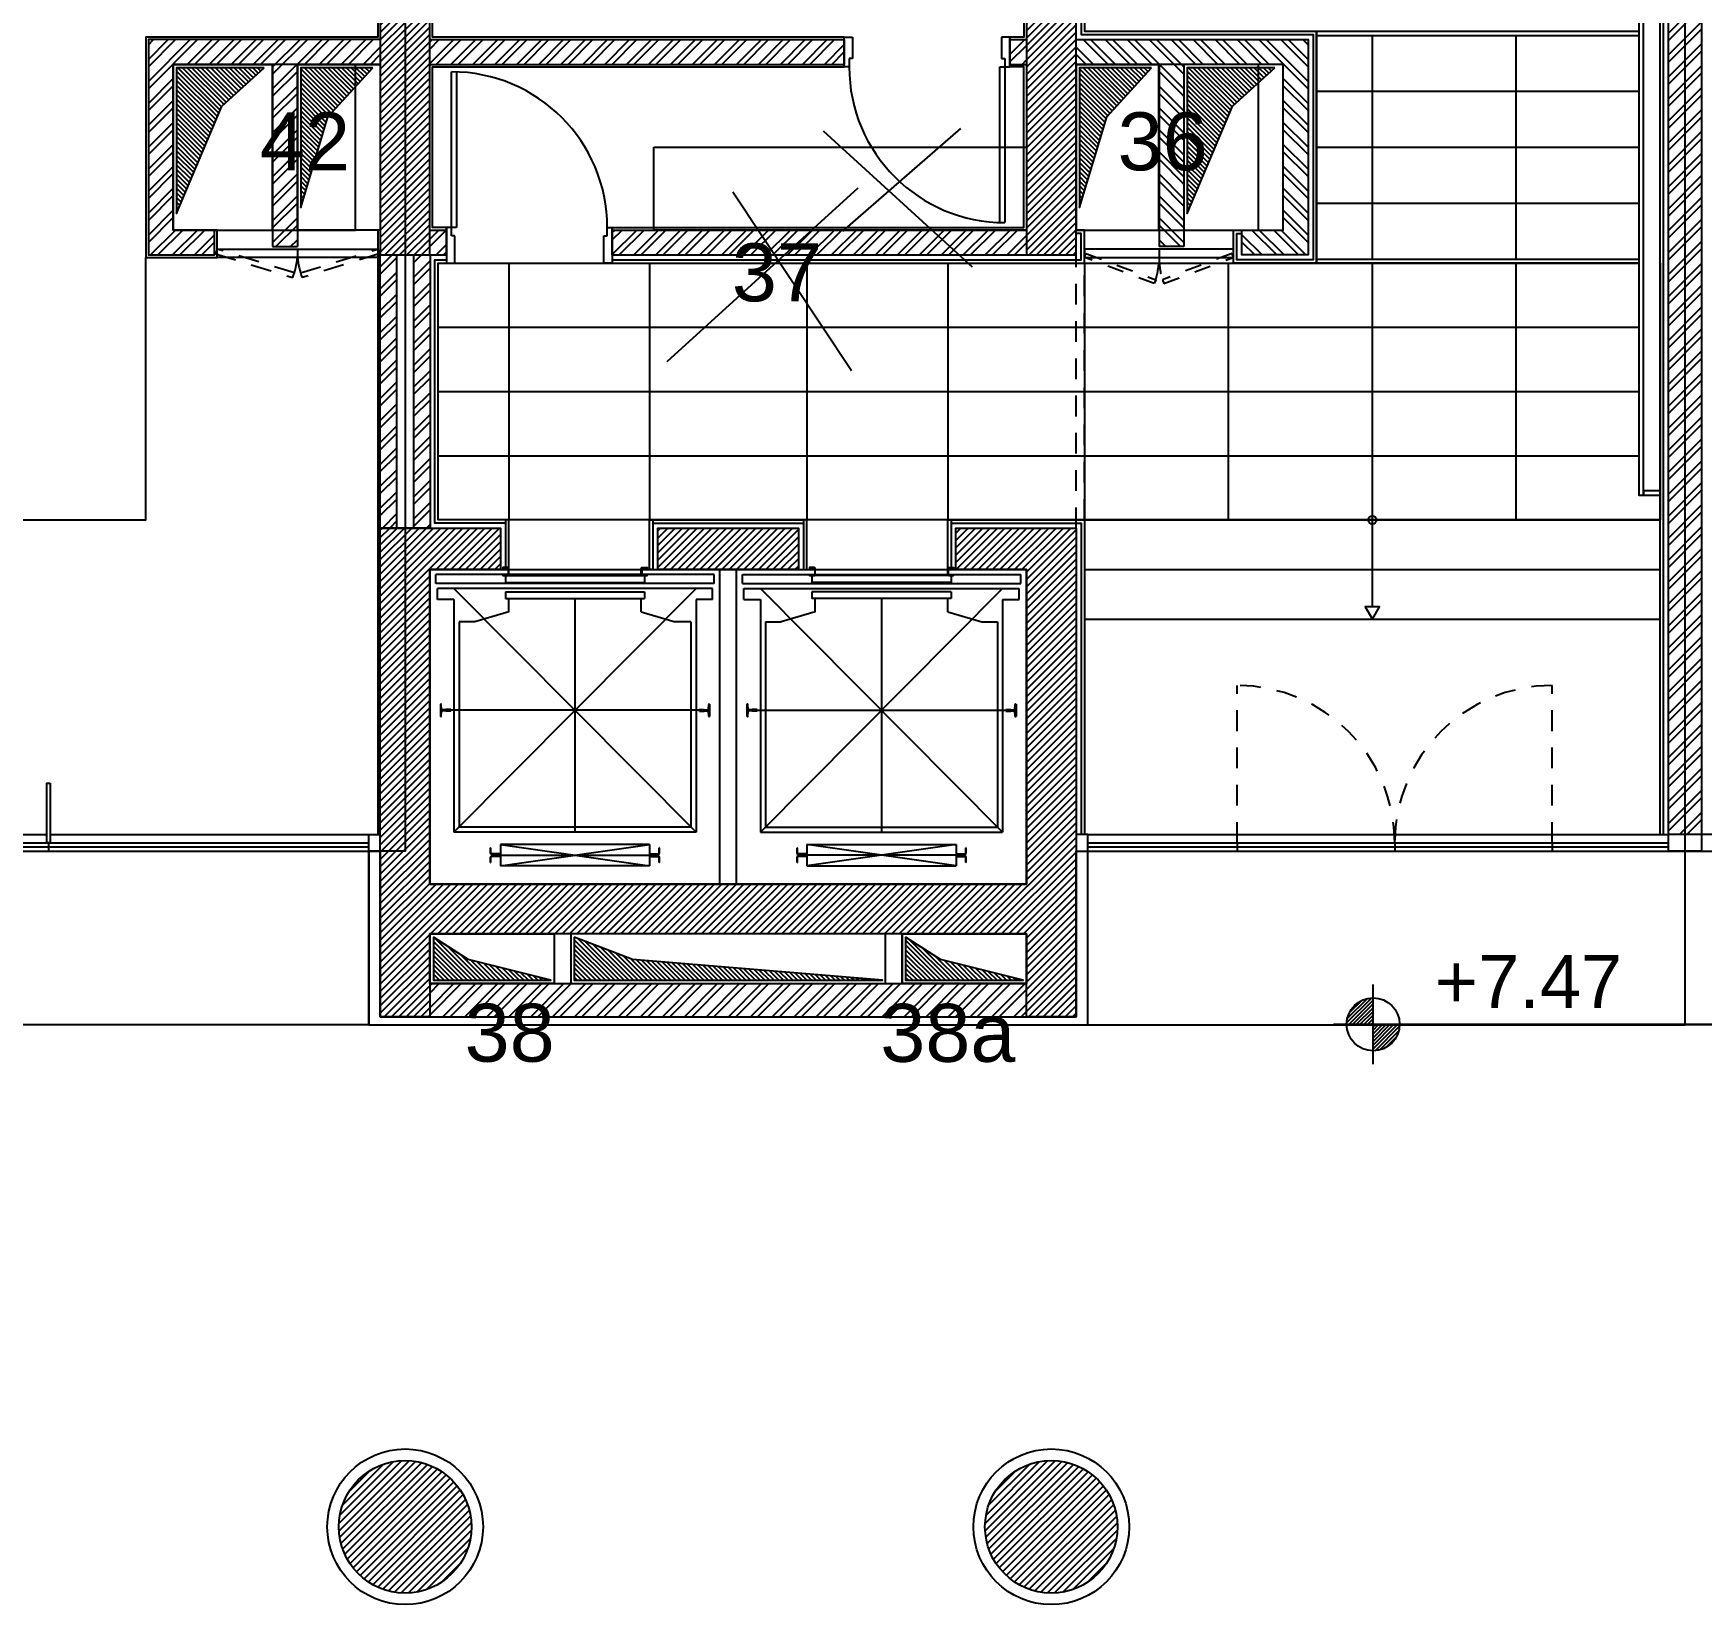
# Model space of a CAD drawing. Header units: inches. Extents: x -91 to 83, y -48 to 107.
# Drawn here: x 9.48 to 19.55, y 3.5 to 12.99 of the extents above; entities that cross this region are included whole.
import ezdxf
from ezdxf.enums import TextEntityAlignment as Align

# ---------------------------------------------------------------- set-up
doc = ezdxf.new("R2010")
doc.units = ezdxf.units.IN
doc.header["$MEASUREMENT"] = 0
doc.linetypes.add('HIDDEN2', pattern=[0.1875, 0.125, -0.0625])
doc.layers.get('0').update_dxf_attribs({"linetype": 'CONTINUOUS'})
for name, color, linetype in [('A-ALU', 9, 'CONTINUOUS'), ('A-ANNO-LEVL', 3, 'CONTINUOUS'), ('A-AREAS', 6, 'CONTINUOUS'), ('A-AREAS-TXT', 6, 'CONTINUOUS'), ('A-asc', 15, 'CONTINUOUS'), ('A-Door', 1, 'CONTINUOUS'), ('A-DOORS', 1, 'CONTINUOUS'), ('A-FLOR-STRS-ARO', 1, 'CONTINUOUS'), ('A-HATCH-CONC', 8, 'CONTINUOUS'), ('A-HATCH-WALL', 8, 'CONTINUOUS'), ('A-PLASTER', 8, 'CONTINUOUS'), ('A-PORTE', 1, 'CONTINUOUS'), ('A-proj-marble', 137, 'CONTINUOUS'), ('A-PROJ1H', 9, 'HIDDEN2'), ('A-PROJECTION', 9, 'CONTINUOUS'), ('a-revetement', 1, 'CONTINUOUS'), ('A-sect-marble', 1, 'CONTINUOUS'), ('A-sect-stainless', 3, 'CONTINUOUS'), ('a-shaft', 251, 'CONTINUOUS'), ('A-WALL', 4, 'CONTINUOUS'), ('S-GROUND$0$A-SHAFT GR', 8, 'CONTINUOUS'), ('S-GROUND$0$A-STR GROUND', 2, 'CONTINUOUS'), ('S-GROUND$0$S-SLAB LIMIT GR', 1, 'CONTINUOUS')]:
    doc.layers.add(name, color=color, linetype=linetype)
doc.styles.add('A100-STEXT', font='ARIAL.TTF', dxfattribs={"height": 0.25})
doc.styles.add('STYLE1', font='ARIAL.TTF')
pattern_1 = [(315, (9e-11, -5e-11), (0.014142136, 0.014142136), [])]

# ---------------------------------------------------------------- blocks, each defined once
blk = doc.blocks.new('A-AXIS$0$block-elevator')
at = {"color": 0}
for p, q in [((1.571, 1.555), (-0.109, 1.555)), ((-0.109, 1.5), (-0.109, 1.555)), ((0.311, 1.548), (0.311, 1.507)), ((0.311, 1.548), (1.151, 1.548)), ((1.151, 1.548), (1.151, 1.507)), ((1.571, 1.5), (1.571, 1.555)), ((1.606, -0.315), (1.606, 1.585)), ((1.706, -0.315), (1.706, 1.585)), ((1.741, 1.555), (3.421, 1.555)), ((1.741, 1.5), (1.741, 1.555)), ((2.161, 1.548), (2.161, 1.507)), ((3.001, 1.548), (2.161, 1.548)), ((3.001, 1.548), (3.001, 1.507)), ((3.421, 1.5), (3.421, 1.555)), ((1.571, 1.5), (-0.109, 1.5)), ((1.561, 1.47), (-0.099, 1.47)), ((-0.099, 1.405), (-0.099, 1.47)), ((1.462, 0), (0, 1.47)), ((0, 0), (1.462, 1.47)), ((0.311, 1.507), (1.151, 1.507)), ((0.311, 1.45), (1.151, 1.45)), ((0.311, 1.45), (0.311, 1.41)), ((0.311, 1.41), (1.151, 1.41)), ((0.331, 1.33), (0.331, 1.41)), ((0.731, 1.41), (0.731, 0)), ((1.131, 1.33), (1.131, 1.41)), ((1.151, 1.45), (1.151, 1.41)), ((1.561, 1.405), (1.561, 1.47)), ((1.741, 1.5), (3.421, 1.5)), ((1.751, 1.47), (3.411, 1.47)), ((1.751, 1.405), (1.751, 1.47)), ((3.312, 0), (1.85, 1.47)), ((1.85, 0), (3.312, 1.47)), ((3.001, 1.507), (2.161, 1.507)), ((3.001, 1.45), (2.161, 1.45)), ((2.161, 1.45), (2.161, 1.41)), ((3.001, 1.41), (2.161, 1.41)), ((2.181, 1.33), (2.181, 1.41)), ((2.581, 1.41), (2.581, 0)), ((2.981, 1.33), (2.981, 1.41)), ((3.001, 1.45), (3.001, 1.41)), ((3.411, 1.405), (3.411, 1.47)), ((0, 1.405), (-0.099, 1.405)), ((0, 1.405), (0, 0)), ((0.331, 1.33), (0.126, 1.27)), ((1.131, 1.33), (1.336, 1.27)), ((1.462, 1.405), (1.462, 0)), ((1.561, 1.405), (1.462, 1.405)), ((1.751, 1.405), (1.85, 1.405)), ((1.85, 1.405), (1.85, 0)), ((2.181, 1.33), (1.976, 1.27)), ((2.981, 1.33), (3.186, 1.27)), ((3.312, 1.405), (3.312, 0)), ((3.312, 1.405), (3.411, 1.405)), ((0.031, 1.27), (0.031, 0.03)), ((0.126, 1.27), (0.031, 1.27)), ((1.431, 1.27), (1.336, 1.27)), ((1.431, 1.27), (1.431, 0.03)), ((1.881, 1.27), (1.976, 1.27)), ((1.881, 1.27), (1.881, 0.03)), ((3.186, 1.27), (3.281, 1.27)), ((3.281, 1.27), (3.281, 0.03)), ((-0.081, 0.773), (-0.081, 0.698)), ((-0.078, 0.773), (-0.081, 0.773)), ((-0.074, 0.742), (-0.076, 0.77)), ((-0.076, 0.7), (-0.074, 0.728)), ((-0.051, 0.738), (-0.07, 0.738)), ((-0.051, 0.732), (-0.07, 0.732)), ((-0.049, 0.74), (-0.049, 0.74)), ((-0.02, 0.74), (-0.049, 0.74)), ((-0.049, 0.731), (-0.049, 0.73)), ((-0.02, 0.73), (-0.049, 0.73)), ((-0.019, 0.739), (-0.02, 0.74)), ((-0.02, 0.73), (-0.019, 0.731)), ((-0.019, 0.739), (-0.019, 0.731)), ((1.481, 0.735), (-0.019, 0.735)), ((1.481, 0.739), (1.482, 0.74)), ((1.481, 0.739), (1.481, 0.731)), ((1.482, 0.73), (1.481, 0.731)), ((1.482, 0.74), (1.511, 0.74)), ((1.482, 0.73), (1.511, 0.73)), ((1.511, 0.74), (1.511, 0.74)), ((1.511, 0.731), (1.511, 0.73)), ((1.512, 0.738), (1.532, 0.738)), ((1.512, 0.732), (1.532, 0.732)), ((1.536, 0.742), (1.538, 0.77)), ((1.538, 0.7), (1.536, 0.728)), ((1.54, 0.773), (1.543, 0.773)), ((1.543, 0.773), (1.543, 0.698)), ((1.769, 0.773), (1.769, 0.698)), ((1.772, 0.773), (1.769, 0.773)), ((1.776, 0.742), (1.774, 0.77)), ((1.774, 0.7), (1.776, 0.728)), ((1.8, 0.738), (1.78, 0.738)), ((1.8, 0.732), (1.78, 0.732)), ((1.801, 0.74), (1.801, 0.74)), ((1.83, 0.74), (1.801, 0.74)), ((1.801, 0.731), (1.801, 0.73)), ((1.83, 0.73), (1.801, 0.73)), ((1.831, 0.739), (1.83, 0.74)), ((1.83, 0.73), (1.831, 0.731)), ((1.831, 0.739), (1.831, 0.731)), ((1.831, 0.735), (3.331, 0.735)), ((3.331, 0.739), (3.332, 0.74)), ((3.331, 0.739), (3.331, 0.731)), ((3.332, 0.73), (3.331, 0.731)), ((3.332, 0.74), (3.361, 0.74)), ((3.332, 0.73), (3.361, 0.73)), ((3.361, 0.74), (3.361, 0.74)), ((3.361, 0.731), (3.361, 0.73)), ((3.363, 0.738), (3.382, 0.738)), ((3.363, 0.732), (3.382, 0.732)), ((3.386, 0.742), (3.388, 0.77)), ((3.388, 0.7), (3.386, 0.728)), ((3.39, 0.773), (3.393, 0.773)), ((3.393, 0.773), (3.393, 0.698)), ((-0.078, 0.698), (-0.081, 0.698)), ((1.54, 0.698), (1.543, 0.698)), ((1.772, 0.698), (1.769, 0.698)), ((3.39, 0.698), (3.393, 0.698)), ((1.462, 0), (0, 0)), ((1.431, 0.03), (0.031, 0.03)), ((1.85, 0), (3.312, 0)), ((1.881, 0.03), (3.281, 0.03)), ((0.221, -0.129), (0.221, -0.096)), ((0.221, -0.096), (0.223, -0.096)), ((0.223, -0.129), (0.223, -0.096)), ((0.281, -0.075), (1.181, -0.205)), ((0.281, -0.205), (1.181, -0.075)), ((1.181, -0.075), (0.281, -0.075)), ((0.281, -0.075), (0.281, -0.205)), ((1.181, -0.075), (1.181, -0.205)), ((1.239, -0.129), (1.239, -0.096)), ((1.241, -0.096), (1.239, -0.096)), ((1.241, -0.129), (1.241, -0.096)), ((2.071, -0.129), (2.071, -0.096)), ((2.071, -0.096), (2.073, -0.096)), ((2.073, -0.129), (2.073, -0.096)), ((3.031, -0.205), (2.131, -0.075)), ((3.031, -0.075), (2.131, -0.205)), ((2.131, -0.075), (3.031, -0.075)), ((2.131, -0.075), (2.131, -0.205)), ((3.031, -0.075), (3.031, -0.205)), ((3.089, -0.129), (3.089, -0.096)), ((3.091, -0.096), (3.089, -0.096)), ((3.091, -0.129), (3.091, -0.096)), ((0.221, -0.183), (0.221, -0.151)), ((0.221, -0.183), (0.223, -0.183)), ((0.223, -0.183), (0.223, -0.151)), ((0.276, -0.132), (0.226, -0.132)), ((0.276, -0.134), (0.226, -0.134)), ((0.276, -0.146), (0.226, -0.146)), ((0.276, -0.148), (0.226, -0.148)), ((0.279, -0.143), (0.279, -0.137)), ((0.281, -0.137), (0.281, -0.143)), ((0.281, -0.14), (1.181, -0.14)), ((1.181, -0.137), (1.181, -0.143)), ((1.183, -0.143), (1.183, -0.137)), ((1.186, -0.132), (1.236, -0.132)), ((1.186, -0.134), (1.236, -0.134)), ((1.186, -0.146), (1.236, -0.146)), ((1.186, -0.148), (1.236, -0.148)), ((1.239, -0.183), (1.239, -0.151)), ((1.241, -0.183), (1.239, -0.183)), ((1.241, -0.183), (1.241, -0.151)), ((2.071, -0.183), (2.071, -0.151)), ((2.071, -0.183), (2.073, -0.183)), ((2.073, -0.183), (2.073, -0.151)), ((2.126, -0.132), (2.076, -0.132)), ((2.126, -0.134), (2.076, -0.134)), ((2.126, -0.146), (2.076, -0.146)), ((2.126, -0.148), (2.076, -0.148)), ((2.129, -0.143), (2.129, -0.137)), ((2.131, -0.137), (2.131, -0.143)), ((3.031, -0.14), (2.131, -0.14)), ((3.031, -0.137), (3.031, -0.143)), ((3.033, -0.143), (3.033, -0.137)), ((3.036, -0.132), (3.086, -0.132)), ((3.036, -0.134), (3.086, -0.134)), ((3.036, -0.146), (3.086, -0.146)), ((3.036, -0.148), (3.086, -0.148)), ((3.089, -0.183), (3.089, -0.151)), ((3.091, -0.183), (3.089, -0.183)), ((3.091, -0.183), (3.091, -0.151)), ((1.181, -0.205), (0.281, -0.205)), ((2.131, -0.205), (3.031, -0.205))]:
    blk.add_line(p, q, dxfattribs=at)
for points in [[(0.325, 1.548, 0.414214), (0.331, 1.553), (0.331, 1.592, 0.414214), (0.325, 1.597), (0.296, 1.597), (0.296, 1.594), (0.325, 1.594, -0.414214), (0.328, 1.592), (0.328, 1.553, -0.414214), (0.325, 1.55), (0.296, 1.55), (0.296, 1.548)], [(1.137, 1.55), (1.166, 1.55), (1.166, 1.548), (1.137, 1.548, -0.414214), (1.131, 1.553), (1.131, 1.592, -0.414214), (1.137, 1.597), (1.166, 1.597), (1.166, 1.594), (1.137, 1.594, 0.414214), (1.134, 1.592), (1.134, 1.553, 0.414214)], [(2.175, 1.55), (2.146, 1.55), (2.146, 1.548), (2.175, 1.548, 0.414214), (2.181, 1.553), (2.181, 1.592, 0.414214), (2.175, 1.597), (2.146, 1.597), (2.146, 1.594), (2.175, 1.594, -0.414214), (2.178, 1.592), (2.178, 1.553, -0.414214)], [(2.987, 1.548, -0.414214), (2.981, 1.553), (2.981, 1.592, -0.414214), (2.987, 1.597), (3.016, 1.597), (3.016, 1.594), (2.987, 1.594, 0.414214), (2.984, 1.592), (2.984, 1.553, 0.414214), (2.987, 1.55), (3.016, 1.55), (3.016, 1.548)]]:
    blk.add_lwpolyline(points, format="xyb", close=True, dxfattribs=at)
for centre, radius, start, end in [((-0.078, 0.77), 0.0025, 3.3178, 90), ((-0.07, 0.742), 0.004, 183.3178, 270), ((-0.07, 0.728), 0.004, 90, 176.6822), ((-0.051, 0.74), 0.0015, 270, 0), ((-0.051, 0.731), 0.0015, 0, 90), ((1.512, 0.74), 0.0015, 180, 270), ((1.512, 0.731), 0.0015, 90, 180), ((1.532, 0.742), 0.004, 270, 356.6822), ((1.532, 0.728), 0.004, 3.3178, 90), ((1.54, 0.77), 0.0025, 90, 176.6822), ((1.772, 0.77), 0.0025, 3.3178, 90), ((1.78, 0.742), 0.004, 183.3178, 270), ((1.78, 0.728), 0.004, 90, 176.6822), ((1.8, 0.74), 0.0015, 270, 0), ((1.8, 0.731), 0.0015, 0, 90), ((3.363, 0.74), 0.0015, 180, 270), ((3.363, 0.731), 0.0015, 90, 180), ((3.382, 0.742), 0.004, 270, 356.6822), ((3.382, 0.728), 0.004, 3.3178, 90), ((3.39, 0.77), 0.0025, 90, 176.6822), ((-0.078, 0.7), 0.0025, 270, 356.6822), ((1.54, 0.7), 0.0025, 183.3178, 270), ((1.772, 0.7), 0.0025, 270, 356.6822), ((3.39, 0.7), 0.0025, 183.3178, 270), ((0.226, -0.129), 0.005, 180, 270), ((0.226, -0.151), 0.005, 90, 180), ((0.226, -0.129), 0.003, 180, 270), ((0.226, -0.151), 0.003, 90, 180), ((0.276, -0.137), 0.005, 0, 90), ((0.276, -0.137), 0.003, 0, 90), ((0.276, -0.143), 0.005, 270, 0), ((0.276, -0.143), 0.003, 270, 0), ((1.186, -0.137), 0.005, 90, 180), ((1.186, -0.143), 0.005, 180, 270), ((1.186, -0.137), 0.003, 90, 180), ((1.186, -0.143), 0.003, 180, 270), ((1.236, -0.129), 0.005, 270, 0), ((1.236, -0.129), 0.003, 270, 0), ((1.236, -0.151), 0.005, 0, 90), ((1.236, -0.151), 0.003, 0, 90), ((2.076, -0.129), 0.005, 180, 270), ((2.076, -0.151), 0.005, 90, 180), ((2.076, -0.129), 0.003, 180, 270), ((2.076, -0.151), 0.003, 90, 180), ((2.126, -0.137), 0.005, 0, 90), ((2.126, -0.137), 0.003, 0, 90), ((2.126, -0.143), 0.005, 270, 0), ((2.126, -0.143), 0.003, 270, 0), ((3.036, -0.137), 0.005, 90, 180), ((3.036, -0.143), 0.005, 180, 270), ((3.036, -0.137), 0.003, 90, 180), ((3.036, -0.143), 0.003, 180, 270), ((3.086, -0.129), 0.005, 270, 0), ((3.086, -0.129), 0.003, 270, 0), ((3.086, -0.151), 0.005, 0, 90), ((3.086, -0.151), 0.003, 0, 90)]:
    blk.add_arc(centre, radius, start, end, dxfattribs=at)
blk = doc.blocks.new('P100E18D')
at = {"layer": 'A-PORTE'}
for p, q in [((0.03, 0.18), (0.03, 1.12)), ((0.06, 1.12), (0.06, 0.18)), ((0.03, 0.18), (0, 0.18)), ((0, 0.18), (0, 0)), ((0.06, 0.18), (0.02, 0.18)), ((0.03, 0.13), (0.03, 0.18)), ((0.05, 0.13), (0.03, 0.13)), ((0.05, 0), (0.05, 0.13)), ((0.95, 0), (0.95, 0.13)), ((0.95, 0.13), (0.97, 0.13)), ((0.97, 0.18), (1, 0.18)), ((0.97, 0.13), (0.97, 0.18)), ((1, 0.18), (1, 0)), ((0, 0), (0.05, 0)), ((1, 0), (0.95, 0))]:
    blk.add_line(p, q, dxfattribs=at)
blk.add_arc((0.03, 0.18), 0.94, 0, 90, dxfattribs=at)
blk = doc.blocks.new('P100E21.5D')
at = {"layer": 'A-PORTE'}
for p, q in [((0.03, 0.215), (0.03, 1.155)), ((0.06, 1.155), (0.06, 0.215)), ((0.03, 0.215), (0, 0.215)), ((0, 0.215), (0, 0)), ((0.06, 0.215), (0.02, 0.215)), ((0.03, 0.165), (0.03, 0.215)), ((0.97, 0.215), (1, 0.215)), ((0.97, 0.165), (0.97, 0.215)), ((1, 0.215), (1, 0)), ((0.05, 0.165), (0.03, 0.165)), ((0.05, 0), (0.05, 0.165)), ((0.95, 0), (0.95, 0.165)), ((0.95, 0.165), (0.97, 0.165)), ((0, 0), (0.05, 0)), ((1, 0), (0.95, 0))]:
    blk.add_line(p, q, dxfattribs=at)
blk.add_arc((0.03, 0.215), 0.94, 0, 90, dxfattribs=at)
blk = doc.blocks.new('*X8')
at = {"color": 0}
for p, q in [((1360.3, -12202.1), (1453.1, -12109.2)), ((1360.3, -12187.9), (1439, -12109.2)), ((1360.3, -12173.8), (1424.9, -12109.2)), ((1360.3, -12159.6), (1410.7, -12109.2)), ((1360.3, -12145.5), (1396.6, -12109.2)), ((1360.3, -12131.3), (1382.4, -12109.2)), ((1360.3, -12117.2), (1368.3, -12109.2)), ((1367.6, -12208.9), (1460, -12116.5)), ((1384.4, -12206.2), (1457.3, -12133.3)), ((1407.4, -12197.4), (1448.5, -12156.3))]:
    blk.add_line(p, q, dxfattribs=at)
blk = doc.blocks.new('*X7')
at = {"color": 0}
for p, q in [((1260.4, -12103.9), (1355, -12009.3)), ((1262.6, -12087.6), (1338.7, -12011.5)), ((1269.3, -12109.2), (1360.3, -12018.2)), ((1270.1, -12066), (1317.1, -12019)), ((1283.4, -12109.2), (1360.3, -12032.3)), ((1297.6, -12109.2), (1360.3, -12046.5)), ((1311.7, -12109.2), (1360.3, -12060.6)), ((1325.9, -12109.2), (1360.3, -12074.8)), ((1340, -12109.2), (1360.3, -12088.9)), ((1354.2, -12109.2), (1360.3, -12103.1))]:
    blk.add_line(p, q, dxfattribs=at)
blk = doc.blocks.new('NIV1')
for p, q in [((0, -0.15), (0, 0.15)), ((-0.15, 0), (1.4997, 0))]:
    blk.add_line(p, q)
blk.add_circle((0, 0), 0.1)
at = {"xscale": 0.001, "yscale": 0.001, "zscale": 0.001}
for name in ['*X7', '*X8']:
    blk.add_blockref(name, (-1.3603, 12.1092), dxfattribs=at)
at = {"style": 'STYLE1'}
blk.add_attdef('+00.00', (0.2327, 0.0618), '', height=0.2, dxfattribs=at)
blk = doc.blocks.new('S-GROUND')
at = {"layer": 'S-GROUND$0$A-SHAFT GR'}
blk.add_line((11.578, 12.8), (11.078, 12.8), dxfattribs=at)
for points in [[(10.928, 11.8), (10.928, 12.8), (10.328, 12.8), (10.328, 11.8)], [(11.578, 11.8), (11.078, 11.8), (11.078, 12.8), (11.578, 12.8)], [(15.778, 11.8), (16.278, 11.8), (16.278, 12.8), (15.778, 12.8)], [(16.428, 12.8), (16.428, 11.8), (17.028, 11.8), (17.028, 12.8)], [(15.478, 7.85), (11.878, 7.85), (11.878, 9.75), (15.478, 9.75)], [(12.628, 7.25), (11.878, 7.25), (11.878, 7.55), (12.628, 7.55)], [(12.728, 7.25), (14.628, 7.25), (14.628, 7.55), (12.728, 7.55)], [(14.728, 7.25), (15.478, 7.25), (15.478, 7.55), (14.728, 7.55)]]:
    blk.add_lwpolyline(points, close=True, dxfattribs=at)
for points in [[(11.578, 11.8), (11.078, 11.8)], [(15.778, 11.8), (16.278, 11.8)]]:
    blk.add_lwpolyline(points, dxfattribs=at)
at = {"layer": 'S-GROUND$0$A-STR GROUND'}
blk.add_line((11.878, 7.85), (15.478, 7.85), dxfattribs=at)
for points in [[(11.878, 11.65), (11.878, 17.25), (15.478, 17.25), (15.478, 11.65), (15.778, 11.65), (15.778, 18.74), (15.478, 18.74), (15.478, 17.55), (11.878, 17.55), (11.878, 20.68), (11.578, 20.68), (11.578, 11.65)], [(11.878, 9.75), (11.878, 7.85), (15.478, 7.85), (15.478, 9.75), (15.053, 9.75), (15.053, 10), (15.778, 10), (15.778, 7.05), (15.478, 7.05), (15.478, 7.55), (11.878, 7.55), (11.878, 7.05), (11.578, 7.05), (11.578, 10), (12.303, 10), (12.303, 9.75)], [(13.253, 9.75), (13.253, 10), (14.103, 10), (14.103, 9.75)]]:
    blk.add_lwpolyline(points, close=True, dxfattribs=at)
for centre in [(11.728, 3.97), (15.628, 3.97)]:
    blk.add_circle(centre, 0.4, dxfattribs=at)
at = {"layer": 'S-GROUND$0$S-SLAB LIMIT GR'}
blk.add_lwpolyline([(26.708, 22.5), (3.928, 22.5), (3.928, 19.98), (0.078, 19.98), (0.078, 7.07), (2.028, 7.07), (4.328, 7.384), (4.328, 8.05), (11.578, 8.05), (11.578, 7.05), (15.778, 7.05), (15.778, 7.05), (15.778, 8.05), (23.028, 8.05)], dxfattribs=at)

msp = doc.modelspace()

# ---------------------------------------------------------------- hatches: boundary and pattern name
at = {"layer": 'A-HATCH-CONC'}
h = msp.add_hatch(dxfattribs=at)
h.set_pattern_fill('ANSI31', color=256, scale=0.25, style=0)
h.paths.add_polyline_path([(15.7784, 18.74), (15.4784, 18.74), (15.4784, 17.55), (11.8784, 17.55), (11.8784, 20.68), (11.5784, 20.68), (11.5784, 11.65), (11.8784, 11.65), (11.8784, 17.25), (15.4784, 17.25), (15.4784, 11.65), (15.7784, 11.65)])
h = msp.add_hatch(dxfattribs=at)
h.set_pattern_fill('ANSI31', color=256, scale=0.25, style=0)
h.paths.add_polyline_path([(15.7784, 10), (15.0534, 10), (15.0534, 9.75), (15.4784, 9.75), (15.4784, 7.85), (11.8784, 7.85), (11.8784, 9.75), (12.3034, 9.75), (12.3034, 10), (11.5784, 10), (11.5784, 7.05), (11.8784, 7.05), (11.8784, 7.55), (15.4784, 7.55), (15.4784, 7.05), (15.7784, 7.05)])
h = msp.add_hatch(dxfattribs=at)
h.set_pattern_fill('ANSI31', color=256, scale=0.25, style=0)
h.paths.add_polyline_path([(14.1034, 10), (13.2534, 10), (13.2534, 9.75), (14.1034, 9.75)])
h = msp.add_hatch(dxfattribs=at)
h.set_pattern_fill('ANSI31', color=256, scale=0.25, style=0)
h.set_pattern_definition([(45, (-338368.896732, -23743.371716), (-0.022097086912, 0.022097086912), [])])
h.paths.add_polyline_path([(12.1284, 3.97, 1), (11.3284, 3.97, 1)])
h = msp.add_hatch(dxfattribs=at)
h.set_pattern_fill('ANSI31', color=256, scale=0.25, style=0)
h.set_pattern_definition([(45, (-338364.996732, -23743.371716), (-0.022097086912, 0.022097086912), [])])
h.paths.add_polyline_path([(16.0284, 3.97, 1), (15.2284, 3.97, 1)])
at = {"layer": 'A-HATCH-WALL'}
h = msp.add_hatch(dxfattribs=at)
h.set_pattern_fill('ANSI32', color=256, scale=0.25, style=0)
h.paths.add_polyline_path([(19.3534, 8.15), (19.5534, 8.15), (19.5534, 20.365), (19.3534, 20.365)])
h = msp.add_hatch(dxfattribs=at)
h.set_pattern_fill('ANSI32', color=256, scale=0.25, style=0)
h.paths.add_polyline_path([(11.5784, 12.95), (10.1784, 12.95), (10.1784, 11.65), (10.5784, 11.65), (10.5784, 11.8), (10.3284, 11.8), (10.3284, 12.8), (10.9284, 12.8), (10.9284, 11.7), (11.0784, 11.7), (11.0784, 12.8), (11.5784, 12.8)])
h = msp.add_hatch(dxfattribs=at)
h.set_pattern_fill('ANSI32', color=256, scale=0.25, style=0)
h.paths.add_polyline_path([(14.3784, 12.95), (11.8784, 12.95), (11.8784, 12.8), (14.3784, 12.8)])
h = msp.add_hatch(dxfattribs=at)
h.set_pattern_fill('ANSI32', color=256, scale=0.25, style=0)
h.paths.add_polyline_path([(15.4784, 12.95), (15.3784, 12.95), (15.3784, 12.8), (15.4784, 12.8)])
h = msp.add_hatch(dxfattribs=at)
h.set_pattern_fill('ANSI32', color=256, scale=0.25, style=0)
h.set_pattern_definition([(135, (27.35674, 6e-10), (0.06629126, 0.06629126), []), (135, (27.31254, 6e-10), (0.06629126, 0.06629126), [])])
h.paths.add_polyline_path([(15.7784, 12.95), (17.1784, 12.95), (17.1784, 11.65), (16.7784, 11.65), (16.7784, 11.8), (17.0284, 11.8), (17.0284, 12.8), (16.4284, 12.8), (16.4284, 11.7), (16.2784, 11.7), (16.2784, 12.8), (15.7784, 12.8)])
h = msp.add_hatch(dxfattribs=at)
h.set_pattern_fill('ANSI32', color=256, scale=0.25, style=0)
h.paths.add_polyline_path([(11.8784, 11.65), (11.9784, 11.65), (11.9784, 11.8), (11.8784, 11.8)])
h = msp.add_hatch(dxfattribs=at)
h.set_pattern_fill('ANSI32', color=256, scale=0.25, style=0)
h.paths.add_polyline_path([(15.4784, 11.8), (12.9784, 11.8), (12.9784, 11.65), (15.4784, 11.65)])
h = msp.add_hatch(dxfattribs=at)
h.set_pattern_fill('ANSI32', color=256, scale=0.25, style=0)
h.paths.add_polyline_path([(11.6784, 11.65), (11.5784, 11.65), (11.5784, 10), (11.6784, 10)])
h.paths.add_polyline_path([(11.7784, 10), (11.8784, 10), (11.8784, 11.65), (11.7784, 11.65)])
h.paths.add_polyline_path([(11.6319, 11.381), (11.8248, 11.381), (11.8248, 11.2288), (11.6319, 11.2288)], flags=9)
h.paths.add_polyline_path([(11.8366, 11.3809), (12.0201, 11.3809), (12.0201, 11.2288), (11.8366, 11.2288)], flags=9)
h = msp.add_hatch(dxfattribs=at)
h.set_pattern_fill('ANSI32', color=256, scale=0.25, style=0)
h.paths.add_polyline_path([(11.8784, 7.25), (11.8784, 7.05), (15.4784, 7.05), (15.4784, 7.25)])
at = {"layer": 'a-shaft'}
h = msp.add_hatch(dxfattribs=at)
h.set_pattern_fill('_USER', color=256, scale=0.02, angle=315, style=0, pattern_type=0)
h.set_pattern_definition(pattern_1)
h.paths.add_polyline_path([(10.6218, 12.5482), (10.8767, 12.78), (10.3484, 12.78), (10.3484, 11.899)])
h = msp.add_hatch(dxfattribs=at)
h.set_pattern_fill('_USER', color=256, scale=0.02, angle=315, style=0, pattern_type=0)
h.set_pattern_definition(pattern_1)
h.paths.add_polyline_path([(11.2626, 12.4832), (11.5331, 12.78), (11.0984, 12.78), (11.0984, 11.9362)])
h = msp.add_hatch(dxfattribs=at)
h.set_pattern_fill('_USER', color=256, scale=0.02, angle=315, style=0, pattern_type=0)
h.set_pattern_definition([(315, (4.7, 1e-10), (0.014142136, 0.014142136), [])])
h.paths.add_polyline_path([(15.9626, 12.4832), (16.2331, 12.78), (15.7984, 12.78), (15.7984, 11.9362)])
h = msp.add_hatch(dxfattribs=at)
h.set_pattern_fill('_USER', color=256, scale=0.02, angle=315, style=0, pattern_type=0)
h.set_pattern_definition([(315, (6.1, 1e-10), (0.014142136, 0.014142136), [])])
h.paths.add_polyline_path([(16.7218, 12.5482), (16.9767, 12.78), (16.4484, 12.78), (16.4484, 11.899)])
h = msp.add_hatch(dxfattribs=at)
h.set_pattern_fill('_USER', color=256, scale=0.02, angle=315, style=0, pattern_type=0)
h.set_pattern_definition(pattern_1)
h.paths.add_polyline_path([(12.6084, 7.27), (12.1085, 7.3956), (11.8984, 7.53), (11.8984, 7.27)])
h = msp.add_hatch(dxfattribs=at)
h.set_pattern_fill('_USER', color=256, scale=0.02, angle=315, style=0, pattern_type=0)
h.set_pattern_definition([(315, (2.02, -4e-11), (0.014142136, 0.014142136), [])])
h.paths.add_polyline_path([(14.6084, 7.27), (13.1011, 7.3956), (12.7484, 7.53), (12.7484, 7.27)])
h = msp.add_hatch(dxfattribs=at)
h.set_pattern_fill('_USER', color=256, scale=0.02, angle=315, style=0, pattern_type=0)
h.set_pattern_definition(pattern_1)
h.paths.add_polyline_path([(14.7484, 7.53), (14.7484, 7.27), (15.4584, 7.27), (14.9585, 7.3956)])

# ---------------------------------------------------------------- linework, layer by layer
at = {"layer": 'A-ALU'}
for p, q in [((15.8284, 10.05), (19.3034, 10.05)), ((15.8284, 9.75), (19.3034, 9.75)), ((15.8284, 9.45), (19.3034, 9.45)), ((4.3984, 8.1), (11.5084, 8.1)), ((4.3984, 8.075), (11.5084, 8.075)), ((9.5759, 8.1), (9.5759, 8.05)), ((15.8484, 8.1), (19.3534, 8.1)), ((15.8484, 8.075), (19.3534, 8.075)), ((16.7509, 8.1), (16.7509, 8.05)), ((17.7009, 8.1), (17.7009, 8.05)), ((18.6509, 8.1), (18.6509, 8.05)), ((4.3984, 8.05), (11.5084, 8.05)), ((15.8484, 8.05), (19.3534, 8.05))]:
    msp.add_line(p, q, dxfattribs=at)
msp.add_lwpolyline([(9.5859, 8.46), (9.5859, 8.1), (9.5659, 8.1), (9.5659, 8.46)], close=True, dxfattribs=at)
at = {"layer": 'A-AREAS'}
for p, q in [((14.2516, 12.3984), (15.1511, 11.5778)), ((15.0806, 12.4139), (14.3686, 11.7928)), ((14.4599, 12.052), (13.3073, 11.0033)), ((13.7063, 12.0299), (14.423, 10.9516))]:
    msp.add_line(p, q, dxfattribs=at)
for points in [[(0.0084, 20.05), (0.4484, 20.05), (0.4484, 18.67), (3.8584, 18.67), (3.8584, 20.75), (11.9484, 20.75), (11.9484, 18.3172), (11.6534, 18.3172), (11.6534, 17.1), (11.7284, 17.1), (11.7284, 8.05), (11.5084, 8.05), (11.5084, 7), (2.0331, 7), (0.0084, 7)], [(11.7284, 8.05), (11.5084, 8.05), (11.5084, 7), (19.4534, 7), (19.4534, 7), (19.4534, 7), (19.4534, 20.75), (15.4084, 20.75), (15.4084, 18.3172), (11.6534, 18.3172), (11.6534, 18.3172), (11.6534, 18.3172), (11.6534, 18.3172), (11.6534, 18.3172), (11.6534, 17.1), (11.7284, 17.1)], [(19.4534, 20.75), (23.4984, 20.75), (23.4984, 18.67), (27.3284, 18.67), (27.3284, 13), (27.2484, 13), (27.2484, 7), (19.4534, 7), (19.4534, 7), (19.4534, 7), (19.4534, 7)], [(10.3284, 11.8), (11.4284, 11.8), (11.4284, 12.8), (10.3284, 12.8)], [(15.7784, 11.8), (16.8796, 11.8), (16.8796, 12.8), (15.7784, 12.8)], [(13.2284, 12.3), (15.4784, 12.3), (15.4784, 11.8), (13.2284, 11.8)], [(11.8784, 7.55), (12.6284, 7.55), (12.6284, 7.25), (11.8784, 7.25)], [(14.7284, 7.55), (15.4784, 7.55), (15.4784, 7.25), (14.7284, 7.25)]]:
    msp.add_lwpolyline(points, close=True, dxfattribs=at)
at = {"layer": 'A-Door', "linetype": 'HIDDEN2'}
for points in [[(11.0595, 11.5419), (10.5934, 11.685), (10.5846, 11.6563), (11.0498, 11.5135)], [(11.0973, 11.5419), (11.5634, 11.685), (11.5722, 11.6563), (11.1069, 11.5135)]]:
    msp.add_lwpolyline(points, dxfattribs=at)
at = {"layer": 'A-Door', "linetype": 'HIDDEN2', "ltscale": 0.5}
for points in [[(15.8372, 11.6584), (16.2583, 11.4999), (16.2495, 11.4765), (15.8284, 11.635)], [(16.7196, 11.6584), (16.2984, 11.4999), (16.3072, 11.4765), (16.7284, 11.635)]]:
    msp.add_lwpolyline(points, close=True, dxfattribs=at)
for centre, start, end in [((15.7963, 11.6374), 343.4238, 359.70906), ((16.7605, 11.6374), 180.29094, 196.5762)]:
    msp.add_arc(centre, 0.4821, start, end, dxfattribs=at)
at = {"layer": 'A-DOORS', "ltscale": 4}
for p, q in [((11.0784, 11.685), (11.0784, 11.635)), ((16.2784, 11.685), (16.2784, 11.635))]:
    msp.add_line(p, q, dxfattribs=at)
at = {"layer": 'A-DOORS'}
for points in [[(10.5934, 11.685), (11.5634, 11.685), (11.5634, 11.635), (10.5934, 11.635)], [(16.7284, 11.685), (15.8284, 11.685), (15.8284, 11.635), (16.7284, 11.635)]]:
    msp.add_lwpolyline(points, close=True, dxfattribs=at)
at = {"layer": 'A-DOORS', "ltscale": 4}
for centre, start, end in [((10.5934, 11.685), 339.41075, 354.11401), ((11.5634, 11.685), 185.88599, 200.58925)]:
    msp.add_arc(centre, 0.4876, start, end, dxfattribs=at)
at = {"layer": 'A-FLOR-STRS-ARO'}
msp.add_line((17.5659, 9.525), (17.5659, 10.05), dxfattribs=at)
msp.add_lwpolyline([(17.5659, 9.45), (17.6092, 9.525), (17.5226, 9.525)], close=True, dxfattribs=at)
msp.add_circle((17.5659, 10.05), 0.025, dxfattribs=at)
at = {"layer": 'A-PLASTER'}
for points in [[(10.7784, 20.38), (10.7784, 20.365), (11.5634, 20.365), (11.5634, 12.965), (10.1634, 12.965), (10.1634, 11.635), (10.5934, 11.635), (10.5934, 11.8), (10.5784, 11.8)], [(14.3784, 12.95), (14.3784, 12.965), (11.8934, 12.965), (11.8934, 17.235), (15.4634, 17.235), (15.4634, 12.965), (15.3784, 12.965), (15.3784, 12.95)], [(11.9784, 11.8), (11.9784, 11.815), (11.8934, 11.815), (11.8934, 12.785), (14.3784, 12.785), (14.3784, 12.8)], [(12.9784, 11.8), (12.9784, 11.815), (15.4634, 11.815), (15.4634, 12.785), (15.3784, 12.785), (15.3784, 12.8)], [(11.5784, 11.8), (11.5634, 11.8), (11.5634, 8.15)]]:
    msp.add_lwpolyline(points, dxfattribs=at)
at = {"layer": 'A-proj-marble'}
for p, q in [((17.2284, 12.975), (19.1734, 12.975)), ((17.5659, 11.625), (17.5659, 12.975)), ((18.4346, 11.625), (18.4346, 12.975)), ((17.2284, 12.6375), (19.1734, 12.6375)), ((17.2284, 12.3), (19.1734, 12.3)), ((17.2284, 11.9625), (19.1734, 11.9625)), ((12.3534, 11.6), (12.3534, 10.05)), ((13.2034, 11.6), (13.2034, 10.05)), ((14.1534, 11.6), (14.1534, 10.05)), ((15.0034, 11.6), (15.0034, 10.05)), ((15.8284, 11.6), (15.8284, 10.05)), ((16.6971, 10.05), (16.6971, 11.6)), ((17.2284, 11.625), (19.1734, 11.625)), ((17.5659, 10.05), (17.5659, 11.6)), ((18.4346, 10.05), (18.4346, 11.6)), ((11.9284, 11.2125), (19.1734, 11.2125)), ((11.9284, 10.825), (19.1734, 10.825)), ((11.9284, 10.4375), (19.1734, 10.4375))]:
    msp.add_line(p, q, dxfattribs=at)
for points in [[(19.1734, 11.6), (17.2284, 11.6), (17.2284, 13), (19.1734, 13)], [(19.3034, 11.6), (19.3034, 10.05), (11.9284, 10.05), (11.9284, 11.6), (19.1734, 11.6)]]:
    msp.add_lwpolyline(points, dxfattribs=at)
at = {"layer": 'A-PROJ1H'}
for p, q in [((15.8284, 10.05), (15.8284, 11.6)), ((16.7509, 8.1), (16.7509, 9.05)), ((18.6509, 8.1), (18.6509, 9.05))]:
    msp.add_line(p, q, dxfattribs=at)
msp.add_lwpolyline([(15.7784, 10), (15.7784, 11.65)], dxfattribs=at)
for centre, start, end in [((16.7509, 8.1), 360, 90), ((18.6509, 8.1), 90, 180)]:
    msp.add_arc(centre, 0.95, start, end, dxfattribs=at)
at = {"layer": 'A-PROJECTION'}
for p, q in [((12.3034, 9.75), (13.1534, 9.75)), ((14.1034, 9.75), (15.0534, 9.75)), ((8.0234, 8.15), (9.5659, 8.15)), ((9.5859, 8.15), (11.5084, 8.15)), ((15.8484, 8.15), (19.3534, 8.15)), ((22.9584, 8.15), (19.4534, 8.15))]:
    msp.add_line(p, q, dxfattribs=at)
msp.add_lwpolyline([(8.1034, 10.05), (10.1634, 10.05), (10.1634, 11.635)], dxfattribs=at)
at = {"layer": 'a-revetement'}
for p, q in [((11.5084, 7), (11.5084, 8.15)), ((11.5084, 8.15), (11.5784, 8.15)), ((15.8484, 8.15), (15.7784, 8.15)), ((15.8484, 7), (15.8484, 8.15)), ((19.3534, 8.05), (19.3534, 8.15)), ((19.5534, 8.15), (19.5534, 8.05)), ((19.5534, 8.05), (19.3534, 8.05)), ((11.5084, 7), (15.8484, 7))]:
    msp.add_line(p, q, dxfattribs=at)
for centre in [(11.7284, 3.97), (15.6284, 3.97)]:
    msp.add_circle(centre, 0.47, dxfattribs=at)
at = {"layer": 'A-sect-marble'}
for p, q in [((19.3034, 8.15), (19.3034, 20.365)), ((19.3234, 8.15), (19.3234, 20.365))]:
    msp.add_line(p, q, dxfattribs=at)
for points in [[(16.5584, 20.38), (16.5584, 20.35), (15.8084, 20.35), (15.8084, 12.98), (17.2084, 12.98), (17.2084, 11.62), (16.7484, 11.62), (16.7484, 11.78), (16.7784, 11.78)], [(16.5784, 20.38), (16.5784, 20.33), (15.8284, 20.33), (15.8284, 13), (17.2284, 13), (17.2284, 11.6), (16.7284, 11.6), (16.7284, 11.8), (16.7784, 11.8)], [(12.9784, 11.6), (15.8284, 11.6), (15.8284, 11.8), (15.7784, 11.8)], [(12.9784, 11.62), (15.8084, 11.62), (15.8084, 11.78), (15.7784, 11.78)], [(12.3334, 10.03), (11.9084, 10.03), (11.9084, 11.62), (11.9784, 11.62)], [(12.3334, 10.05), (11.9284, 10.05), (11.9284, 11.6), (11.9784, 11.6)], [(13.2234, 10.05), (14.1334, 10.05)], [(13.2234, 10.03), (14.1334, 10.03)], [(15.0234, 10.05), (15.8284, 10.05), (15.8284, 8.15)], [(15.0234, 10.03), (15.8084, 10.03), (15.8084, 8.15)]]:
    msp.add_lwpolyline(points, dxfattribs=at)
for points in [[(19.2034, 10.2), (19.2034, 20.18), (19.1734, 20.18), (19.1734, 10.2)], [(12.3534, 10.05), (12.3334, 10.05), (12.3334, 9.75), (12.3534, 9.75)], [(13.2034, 10.05), (13.2234, 10.05), (13.2234, 9.75), (13.2034, 9.75)], [(14.1534, 10.05), (14.1334, 10.05), (14.1334, 9.75), (14.1534, 9.75)], [(15.0034, 10.05), (15.0234, 10.05), (15.0234, 9.75), (15.0034, 9.75)]]:
    msp.add_lwpolyline(points, close=True, dxfattribs=at)
at = {"layer": 'A-sect-stainless'}
msp.add_lwpolyline([(19.3034, 10.2), (19.3034, 10.225), (19.2034, 10.225), (19.2034, 10.2)], close=True, dxfattribs=at)
at = {"layer": 'a-shaft'}
for points in [[(10.8767, 12.78), (10.3484, 12.78), (10.3484, 11.899), (10.6218, 12.5482)], [(11.5331, 12.78), (11.0984, 12.78), (11.0984, 11.9362), (11.2626, 12.4832)], [(16.2331, 12.78), (15.7984, 12.78), (15.7984, 11.9362), (15.9626, 12.4832)], [(16.9767, 12.78), (16.4484, 12.78), (16.4484, 11.899), (16.7218, 12.5482)], [(11.8984, 7.53), (11.8984, 7.27), (12.6084, 7.27), (12.1085, 7.3956)], [(12.7484, 7.53), (12.7484, 7.27), (14.6084, 7.27), (13.1011, 7.3956)], [(14.7484, 7.53), (14.7484, 7.27), (15.4584, 7.27), (14.9585, 7.3956)]]:
    msp.add_lwpolyline(points, close=True, dxfattribs=at)
at = {"layer": 'A-WALL'}
for p, q in [((19.3534, 8.15), (19.3534, 20.365)), ((19.5534, 20.365), (19.5534, 8.15)), ((11.8784, 12.95), (14.3784, 12.95)), ((14.3784, 12.95), (14.3784, 12.8)), ((15.3784, 12.95), (15.4784, 12.95)), ((15.3784, 12.95), (15.3784, 12.8)), ((10.3284, 11.8), (10.3284, 12.8)), ((10.3284, 12.8), (10.9284, 12.8)), ((10.9284, 12.8), (10.9284, 11.7)), ((11.5784, 12.8), (11.0784, 12.8)), ((11.0784, 12.8), (11.0784, 11.7)), ((11.8784, 12.8), (14.3784, 12.8)), ((11.8784, 12.8), (14.3784, 12.8)), ((15.3784, 12.8), (15.4784, 12.8)), ((15.7784, 12.8), (16.2784, 12.8)), ((16.2784, 12.8), (16.2784, 11.7)), ((16.4284, 12.8), (16.4284, 11.7)), ((17.0284, 12.8), (16.4284, 12.8)), ((17.0284, 11.8), (17.0284, 12.8)), ((11.8784, 11.8), (11.9784, 11.8)), ((11.9784, 11.65), (11.9784, 11.8)), ((12.9784, 11.65), (12.9784, 11.8)), ((12.9784, 11.8), (15.4784, 11.8)), ((10.9284, 11.7), (11.0784, 11.7)), ((16.4284, 11.7), (16.2784, 11.7)), ((11.8784, 11.65), (11.9784, 11.65)), ((12.9784, 11.65), (15.4784, 11.65)), ((12.9784, 11.65), (15.4784, 11.65)), ((19.5534, 8.15), (19.3534, 8.15))]:
    msp.add_line(p, q, dxfattribs=at)
for points in [[(11.5784, 12.95), (10.1784, 12.95), (10.1784, 11.65), (10.5784, 11.65), (10.5784, 11.8), (10.3284, 11.8)], [(15.7784, 12.95), (17.1784, 12.95), (17.1784, 11.65), (16.7784, 11.65), (16.7784, 11.8), (17.0284, 11.8)], [(11.8784, 7.25), (15.4784, 7.25)], [(11.8784, 7.05), (15.4784, 7.05)]]:
    msp.add_lwpolyline(points, dxfattribs=at)
for points in [[(11.5784, 11.65), (11.8784, 11.65), (11.8784, 10), (11.5784, 10)], [(11.6784, 11.65), (11.7784, 11.65), (11.7784, 10), (11.6784, 10)]]:
    msp.add_lwpolyline(points, close=True, dxfattribs=at)

# ---------------------------------------------------------------- block references
msp.add_blockref('S-GROUND', (0, 0))
at = {"layer": 'A-ANNO-LEVL', "xscale": 1.6, "yscale": 1.6, "zscale": 1.6}
msp.add_blockref('NIV1', (17.5706, 7.004), dxfattribs=at).add_auto_attribs({'+00.00': '+7.47'})
at = {"layer": 'A-asc'}
msp.add_blockref('A-AXIS$0$block-elevator', (12.0224, 8.165), dxfattribs=at)
at = {"layer": 'A-DOORS', "rotation": 180}
msp.add_blockref('P100E18D', (15.3784, 12.965), dxfattribs=at)
at = {"layer": 'A-DOORS'}
msp.add_blockref('P100E21.5D', (11.9784, 11.6), dxfattribs=at)

# ---------------------------------------------------------------- texts
at = {"layer": 'A-AREAS-TXT', "style": 'A100-STEXT'}
for s, p in [('42', (11.1239, 12.1598)), ('36', (16.3004, 12.1605)), ('37', (13.972, 11.3694)), ('38', (12.359, 6.7784)), ('38a', (15.0038, 6.7775))]:
    msp.add_text(s, height=0.35, dxfattribs=at).set_placement(p, align=Align.CENTER)

doc.saveas('drawing.dxf')
